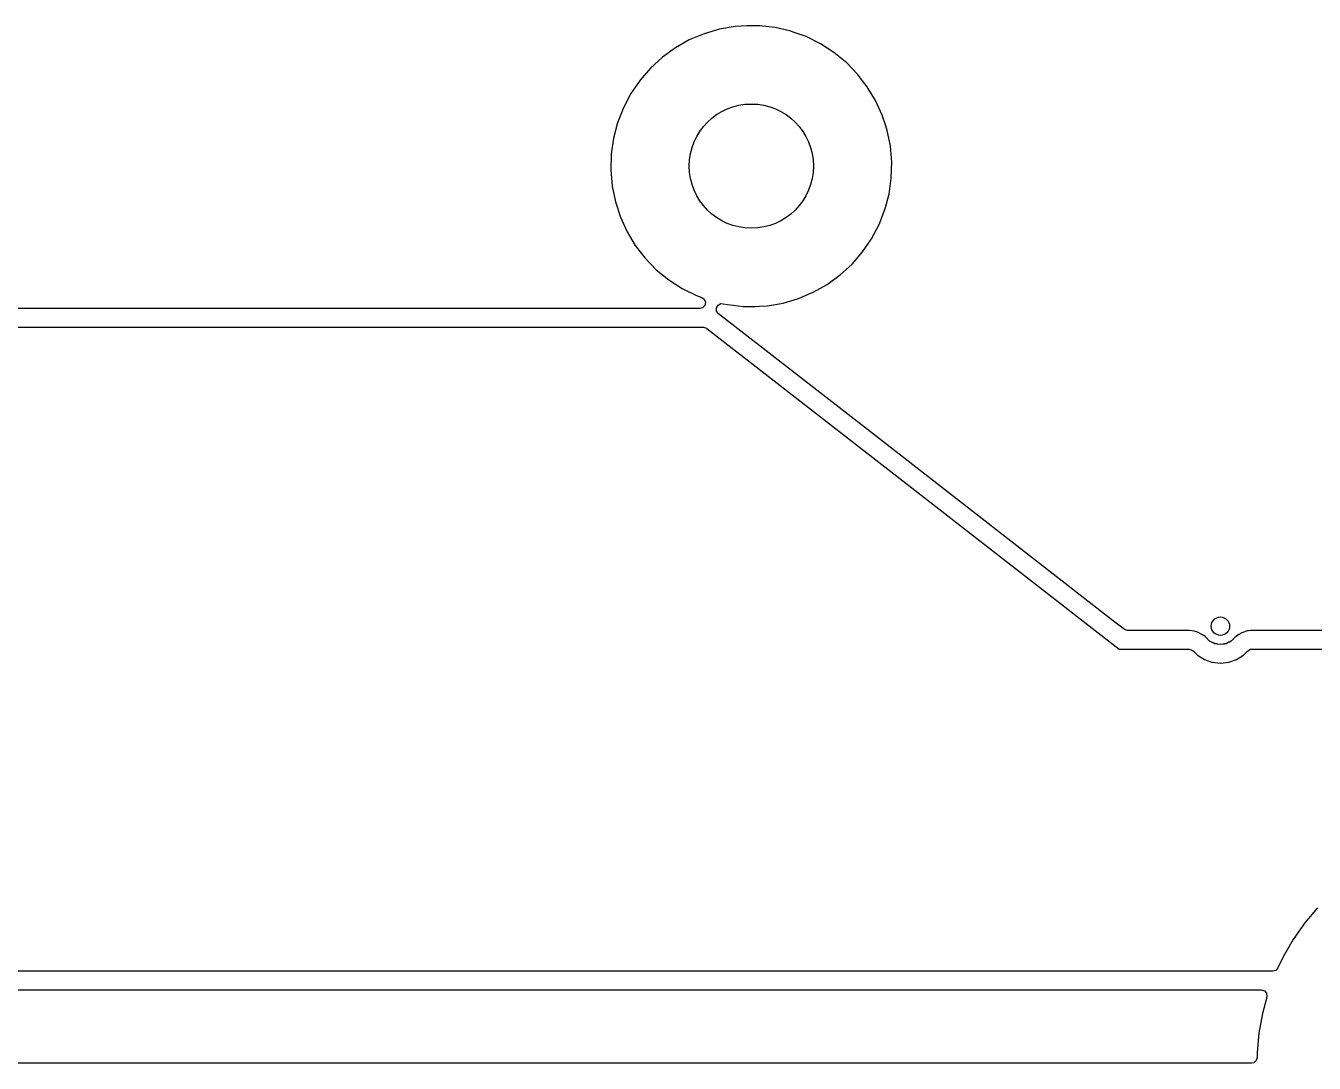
# Model space of a CAD drawing. Extents: x 0.71 to 7.56, y -5.16 to -0.79.
# Drawn here: x 2.883 to 3.986, y -5.157 to -4.27 of the extents above; entities that cross this region are included whole.
import ezdxf

# ---------------------------------------------------------------- set-up
doc = ezdxf.new("R2010")
doc.units = 0
doc.header["$MEASUREMENT"] = 0
doc.layers.add('BLACK', color=7, linetype='CONTINUOUS')

msp = doc.modelspace()

# ---------------------------------------------------------------- linework, layer by layer
at = {"layer": 'BLACK', "linetype": 'CONTINUOUS'}
for p, q in [((3.46351, -4.27646), (3.45086, -4.28181)), ((3.47669, -4.2726), (3.46351, -4.27646)), ((3.46351, -4.27646), (3.46351, -4.27646)), ((3.49022, -4.27025), (3.47669, -4.2726)), ((3.47669, -4.2726), (3.47669, -4.2726)), ((3.50051, -4.26967), (3.49022, -4.27025)), ((3.5108, -4.26967), (3.50051, -4.26967)), ((3.50051, -4.26967), (3.50051, -4.26967)), ((3.52445, -4.27123), (3.5108, -4.26967)), ((3.5108, -4.26967), (3.5108, -4.26967)), ((3.53783, -4.27434), (3.52445, -4.27123)), ((3.53981, -4.27505), (3.53783, -4.27434)), ((3.55076, -4.27896), (3.53981, -4.27505)), ((3.56309, -4.28502), (3.55076, -4.27896)), ((3.55076, -4.27896), (3.55076, -4.27896)), ((3.55076, -4.27896), (3.55076, -4.27896)), ((3.4389, -4.28857), (3.42779, -4.29664)), ((3.45086, -4.28181), (3.4389, -4.28857)), ((3.4389, -4.28857), (3.4389, -4.28857)), ((3.45086, -4.28181), (3.45086, -4.28181)), ((3.57464, -4.29244), (3.56309, -4.28502)), ((3.42779, -4.29664), (3.41767, -4.30593)), ((3.42779, -4.29664), (3.42779, -4.29664)), ((3.58454, -4.30053), (3.57464, -4.29244)), ((3.57464, -4.29244), (3.57464, -4.29244)), ((3.57464, -4.29244), (3.57464, -4.29244)), ((3.57464, -4.29244), (3.57464, -4.29244)), ((3.58528, -4.30114), (3.58454, -4.30053)), ((3.59485, -4.31099), (3.58528, -4.30114)), ((3.41767, -4.30593), (3.40868, -4.31631)), ((3.59923, -4.31666), (3.59485, -4.31099)), ((3.59485, -4.31099), (3.59485, -4.31099)), ((3.40868, -4.31631), (3.40092, -4.32764)), ((3.60324, -4.32186), (3.59923, -4.31666)), ((3.61033, -4.33363), (3.60324, -4.32186)), ((3.60324, -4.32186), (3.60324, -4.32186)), ((3.60324, -4.32186), (3.60324, -4.32186)), ((3.40092, -4.32764), (3.39451, -4.33979)), ((3.40092, -4.32764), (3.40092, -4.32764)), ((3.61601, -4.34607), (3.61033, -4.33363)), ((3.61033, -4.33363), (3.61033, -4.33363)), ((3.39451, -4.33979), (3.38953, -4.35259)), ((3.39451, -4.33979), (3.39451, -4.33979)), ((3.38953, -4.35259), (3.38604, -4.36587)), ((3.61604, -4.34612), (3.61601, -4.34607)), ((3.61902, -4.3553), (3.61604, -4.34612)), ((3.62028, -4.35918), (3.61902, -4.3553)), ((3.38604, -4.36587), (3.38408, -4.37947)), ((3.62164, -4.36587), (3.62028, -4.35918)), ((3.62028, -4.35918), (3.62028, -4.35918)), ((3.62301, -4.37264), (3.62164, -4.36587)), ((3.62359, -4.37947), (3.62301, -4.37264)), ((3.38408, -4.37947), (3.38369, -4.3932)), ((3.38408, -4.37947), (3.38408, -4.37947)), ((3.62418, -4.38633), (3.62359, -4.37947)), ((3.62401, -4.39236), (3.62418, -4.38633)), ((3.62418, -4.38633), (3.62418, -4.38633)), ((3.38369, -4.3932), (3.38369, -4.3932)), ((3.38369, -4.3932), (3.38487, -4.40688)), ((3.62184, -4.41365), (3.62379, -4.40006)), ((3.62379, -4.40006), (3.62401, -4.39236)), ((3.38487, -4.40688), (3.38759, -4.42034)), ((3.38759, -4.42034), (3.38759, -4.42035)), ((3.38759, -4.42035), (3.39184, -4.43341)), ((3.61884, -4.42507), (3.62158, -4.41464)), ((3.62158, -4.41464), (3.62184, -4.41365)), ((3.39184, -4.43341), (3.39754, -4.4459)), ((3.61336, -4.43974), (3.61834, -4.42694)), ((3.61834, -4.42694), (3.61884, -4.42507)), ((3.60695, -4.45188), (3.61336, -4.43974)), ((3.39754, -4.4459), (3.39754, -4.4459)), ((3.39754, -4.4459), (3.40464, -4.45766)), ((3.5992, -4.46322), (3.60695, -4.45188)), ((3.40464, -4.45766), (3.40464, -4.45766)), ((3.40464, -4.45766), (3.40464, -4.45766)), ((3.40464, -4.45766), (3.40658, -4.46019)), ((3.40658, -4.46019), (3.41302, -4.46854)), ((3.5902, -4.4736), (3.5992, -4.46322)), ((3.41302, -4.46854), (3.41302, -4.46854)), ((3.41302, -4.46854), (3.4226, -4.47839)), ((3.58008, -4.48289), (3.5902, -4.4736)), ((3.4226, -4.47839), (3.4226, -4.47839)), ((3.4226, -4.47839), (3.4226, -4.47839)), ((3.4226, -4.47839), (3.43323, -4.48708)), ((3.43323, -4.48708), (3.43323, -4.48708)), ((3.43323, -4.48708), (3.43323, -4.48708)), ((3.43323, -4.48708), (3.43323, -4.48708)), ((3.43323, -4.48708), (3.44478, -4.49451)), ((3.56897, -4.49096), (3.58008, -4.48289)), ((3.44478, -4.49451), (3.45711, -4.50057)), ((3.54436, -4.50306), (3.55701, -4.49772)), ((3.55701, -4.49772), (3.56897, -4.49096)), ((3.45711, -4.50057), (3.45711, -4.50057)), ((3.45711, -4.50057), (3.45711, -4.50057)), ((3.45711, -4.50057), (3.46144, -4.50211)), ((3.4622, -4.51096), (3.4598, -4.51159)), ((3.46144, -4.50211), (3.46366, -4.50373)), ((3.46412, -4.50899), (3.4622, -4.51096)), ((3.46366, -4.50373), (3.46466, -4.50629)), ((3.46466, -4.50629), (3.46412, -4.50899)), ((3.47407, -4.51111), (3.47544, -4.50872)), ((3.47544, -4.50872), (3.47788, -4.50745)), ((3.47788, -4.50745), (3.47993, -4.50748)), ((3.47993, -4.50748), (3.48342, -4.5083)), ((3.48342, -4.5083), (3.48342, -4.5083)), ((3.48342, -4.5083), (3.48342, -4.5083)), ((3.48342, -4.5083), (3.4883, -4.50886)), ((3.4883, -4.50886), (3.49707, -4.50986)), ((3.49707, -4.50986), (3.49707, -4.50986)), ((3.49707, -4.50986), (3.50737, -4.50986)), ((3.50737, -4.50986), (3.5108, -4.50967)), ((3.5108, -4.50967), (3.51765, -4.50927)), ((3.51765, -4.50927), (3.53118, -4.50693)), ((3.53118, -4.50693), (3.54436, -4.50306)), ((3.4598, -4.51159), (2.24905, -4.51159)), ((3.47422, -4.51386), (3.47407, -4.51111)), ((3.47583, -4.51609), (3.47422, -4.51386)), ((3.60594, -4.61729), (3.47583, -4.51609)), ((2.08661, -4.52756), (3.46289, -4.52756)), ((3.46289, -4.52756), (3.46553, -4.52833)), ((3.46553, -4.52833), (3.46589, -4.52859)), ((3.46589, -4.52859), (3.63355, -4.65899)), ((3.81399, -4.77911), (3.60594, -4.61729)), ((3.63355, -4.65899), (3.8189, -4.80315)), ((3.82305, -4.78616), (3.81399, -4.77911)), ((3.82341, -4.78641), (3.82305, -4.78616)), ((3.82605, -4.78719), (3.82341, -4.78641)), ((3.8786, -4.78719), (3.82605, -4.78719)), ((3.8831, -4.78783), (3.8786, -4.78719)), ((3.88574, -4.78861), (3.8831, -4.78783)), ((3.8831, -4.78783), (3.8831, -4.78783)), ((3.89026, -4.79075), (3.88574, -4.78861)), ((3.89126, -4.79149), (3.89026, -4.79075)), ((3.89241, -4.79242), (3.89126, -4.79149)), ((3.893, -4.79295), (3.89241, -4.79242)), ((3.89241, -4.79242), (3.89241, -4.79242)), ((3.89626, -4.7962), (3.893, -4.79295)), ((3.89786, -4.79702), (3.89626, -4.7962)), ((3.89826, -4.79727), (3.89786, -4.79702)), ((3.89924, -4.79775), (3.89826, -4.79727)), ((3.91277, -4.79727), (3.91178, -4.79775)), ((3.91317, -4.79702), (3.91277, -4.79727)), ((3.91477, -4.7962), (3.91317, -4.79702)), ((3.9177, -4.79328), (3.91477, -4.7962)), ((3.92132, -4.79057), (3.9177, -4.79328)), ((3.92373, -4.78925), (3.92132, -4.79057)), ((3.92132, -4.79057), (3.92132, -4.79057)), ((3.92553, -4.78861), (3.92373, -4.78925)), ((3.92373, -4.78925), (3.92373, -4.78925)), ((3.92373, -4.78925), (3.92373, -4.78925)), ((3.92843, -4.78757), (3.92553, -4.78861)), ((3.92967, -4.78739), (3.92843, -4.78757)), ((3.93114, -4.78723), (3.92967, -4.78739)), ((3.93199, -4.78719), (3.93114, -4.78723)), ((4.03476, -4.78719), (3.93199, -4.78719)), ((3.8189, -4.80315), (3.8786, -4.80315)), ((3.8786, -4.80315), (3.88124, -4.80392)), ((3.88124, -4.80392), (3.88206, -4.80458)), ((3.88206, -4.80458), (3.88574, -4.80826)), ((3.88574, -4.80826), (3.89175, -4.81204)), ((3.89936, -4.79779), (3.89924, -4.79775)), ((3.90065, -4.79844), (3.89936, -4.79779)), ((3.90206, -4.79867), (3.90065, -4.79844)), ((3.90258, -4.79878), (3.90206, -4.79867)), ((3.90336, -4.79887), (3.90258, -4.79878)), ((3.90551, -4.79921), (3.90336, -4.79887)), ((3.90767, -4.79887), (3.90551, -4.79921)), ((3.90845, -4.79878), (3.90767, -4.79887)), ((3.90896, -4.79867), (3.90845, -4.79878)), ((3.91038, -4.79844), (3.90896, -4.79867)), ((3.91166, -4.79779), (3.91038, -4.79844)), ((3.91178, -4.79775), (3.91166, -4.79779)), ((3.91927, -4.81204), (3.92529, -4.80826)), ((3.92529, -4.80826), (3.92897, -4.80458)), ((3.92897, -4.80458), (3.93138, -4.80326)), ((3.93138, -4.80326), (3.93242, -4.80315)), ((3.93242, -4.80315), (4.06923, -4.80315)), ((3.89175, -4.81204), (3.898, -4.81423)), ((3.898, -4.81423), (3.89845, -4.81438)), ((3.89845, -4.81438), (3.89845, -4.81438)), ((3.89845, -4.81438), (3.90551, -4.81518)), ((3.90551, -4.81518), (3.91257, -4.81438)), ((3.90551, -4.81518), (3.90551, -4.81518)), ((3.90551, -4.81518), (3.90551, -4.81518)), ((3.91257, -4.81438), (3.91927, -4.81204)), ((3.91257, -4.81438), (3.91257, -4.81438)), ((3.91257, -4.81438), (3.91257, -4.81438)), ((3.98857, -5.02435), (3.97752, -5.03752)), ((3.97623, -5.03937), (3.96766, -5.0516)), ((3.97752, -5.03752), (3.97623, -5.03937)), ((3.97752, -5.03752), (3.97752, -5.03752)), ((3.97752, -5.03752), (3.97752, -5.03752)), ((3.96766, -5.0516), (3.95907, -5.06649)), ((3.96766, -5.0516), (3.96766, -5.0516)), ((3.96766, -5.0516), (3.96766, -5.0516)), ((3.95907, -5.06649), (3.95467, -5.07592)), ((3.95907, -5.06649), (3.95907, -5.06649)), ((3.95907, -5.06649), (3.95907, -5.06649)), ((3.95024, -5.07874), (2.04976, -5.07874)), ((3.95285, -5.07799), (3.95024, -5.07874)), ((3.95467, -5.07592), (3.95285, -5.07799)), ((2.04976, -5.0947), (3.9405, -5.0947)), ((3.9405, -5.0947), (3.94314, -5.09548)), ((3.94314, -5.09548), (3.94494, -5.09756)), ((3.94522, -5.10085), (3.94147, -5.11483)), ((3.94494, -5.09756), (3.94533, -5.10028)), ((3.94533, -5.10028), (3.94522, -5.10085)), ((3.94147, -5.11483), (3.93849, -5.13176)), ((3.93849, -5.13176), (3.93735, -5.1447)), ((3.93735, -5.1447), (3.93699, -5.14888)), ((3.93699, -5.14888), (3.93699, -5.15258)), ((3.93211, -5.15746), (1.2662, -5.15746)), ((3.93413, -5.15702), (3.93211, -5.15746)), ((3.93621, -5.15522), (3.93413, -5.15702)), ((3.93699, -5.15258), (3.93621, -5.15522))]:
    msp.add_line(p, q, dxfattribs=at)
at = {"layer": 'BLACK'}
for centre, radius in [((3.50394, -4.38976), 0.05315), ((3.90551, -4.78346), 0.007874)]:
    msp.add_circle(centre, radius, dxfattribs=at)

doc.saveas('drawing.dxf')
